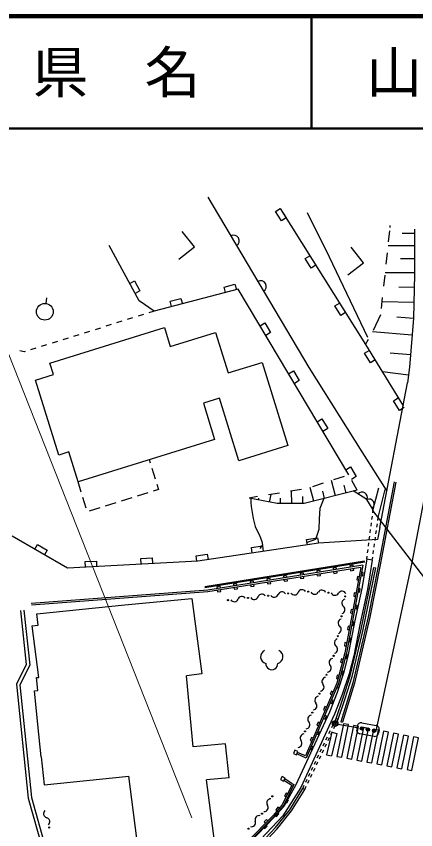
# Model space of a CAD drawing. Units: millimetres, scale not verified. Extents: x 40000 to 680000, y 20000 to 380000.
# Drawn here: x 306688 to 342304, y 307516 to 380000 of the extents above; entities that cross this region are included whole.
import ezdxf
from ezdxf.enums import TextEntityAlignment as Align

# ---------------------------------------------------------------- set-up
doc = ezdxf.new("R2010")
doc.units = ezdxf.units.MM
doc.header["$LTSCALE"] = 1000
for name, color, linetype, lineweight in [('M-BGD', 7, 'Continuous', 25), ('M-STR-HTXT', 7, 'Continuous', 13), ('M-STR-STRC', 7, 'Continuous', 25), ('M-TTL', 2, 'Continuous', 140), ('M-TTL-LINE', 7, 'Continuous', 50)]:
    doc.layers.add(name, color=color, linetype=linetype, lineweight=lineweight)
doc.layers.add('M-TTL-TXT', color=7, linetype='Continuous')
doc.styles.add('ＭＳ ゴシック', font='')
doc.styles.get('ＭＳ ゴシック').set_extended_font_data('MS Gothic')

msp = doc.modelspace()

# ---------------------------------------------------------------- hatches: boundary and pattern name
at = {"layer": 'M-STR-STRC'}
for points in [[(337360, 316535), (337361, 316520), (337363, 316506), (337367, 316492), (337373, 316478), (337379, 316465), (337387, 316453), (337396, 316441), (337406, 316431), (337417, 316421), (337429, 316413), (337442, 316406), (337456, 316400), (337469, 316395), (337484, 316392), (337498, 316390), (337513, 316390), (337528, 316391), (337542, 316394), (337556, 316398), (337570, 316403), (337583, 316410), (337595, 316418), (337607, 316427), (337617, 316437), (337627, 316448), (337635, 316460), (337642, 316473), (337648, 316486), (337653, 316500), (337656, 316514), (337657, 316529), (337658, 316544), (337657, 316558), (337654, 316573), (337650, 316587), (337645, 316600), (337638, 316613), (337630, 316626), (337621, 316637), (337611, 316648), (337600, 316657), (337588, 316666), (337575, 316673), (337562, 316679), (337548, 316683), (337533, 316686), (337519, 316688), (337504, 316688), (337490, 316687), (337475, 316685), (337461, 316681), (337447, 316675), (337434, 316669), (337422, 316661), (337411, 316652), (337400, 316642), (337391, 316630), (337382, 316618), (337375, 316606), (337369, 316592), (337365, 316578), (337362, 316564)], [(338042, 316590), (338028, 316589), (338013, 316586), (337999, 316582), (337985, 316577), (337972, 316570), (337960, 316562), (337949, 316553), (337938, 316543), (337928, 316532), (337920, 316520), (337913, 316507), (337907, 316494), (337903, 316480), (337899, 316466), (337898, 316451), (337897, 316437), (337899, 316422), (337901, 316408), (337905, 316393), (337910, 316380), (337917, 316367), (337925, 316354), (337934, 316343), (337944, 316332), (337955, 316323), (337967, 316315), (337980, 316307), (337993, 316302), (338007, 316297), (338022, 316294), (338036, 316292), (338051, 316292), (338065, 316293), (338080, 316296), (338094, 316300), (338108, 316305), (338121, 316312), (338133, 316319), (338144, 316328), (338155, 316339), (338165, 316350), (338173, 316362), (338180, 316375), (338186, 316388), (338190, 316402), (338194, 316416), (338195, 316431), (338196, 316445), (338194, 316460), (338192, 316474), (338188, 316488), (338183, 316502), (338176, 316515), (338168, 316527), (338159, 316539), (338149, 316549), (338138, 316559), (338126, 316567), (338113, 316574), (338100, 316580), (338086, 316585), (338071, 316588)], [(338580, 316492), (338565, 316491), (338551, 316488), (338537, 316484), (338523, 316479), (338510, 316472), (338498, 316464), (338486, 316455), (338476, 316445), (338466, 316434), (338458, 316422), (338451, 316409), (338445, 316396), (338441, 316382), (338437, 316367), (338436, 316353), (338435, 316338), (338437, 316324), (338439, 316309), (338443, 316295), (338448, 316282), (338455, 316268), (338463, 316256), (338472, 316245), (338482, 316234), (338493, 316225), (338505, 316216), (338518, 316209), (338531, 316203), (338545, 316199), (338560, 316196), (338574, 316194), (338589, 316194), (338603, 316195), (338618, 316197), (338632, 316201), (338646, 316207), (338659, 316213), (338671, 316221), (338682, 316230), (338693, 316240), (338702, 316251), (338711, 316263), (338718, 316276), (338724, 316290), (338728, 316304), (338731, 316318), (338733, 316332), (338734, 316347), (338732, 316362), (338730, 316376), (338726, 316390), (338720, 316404), (338714, 316417), (338706, 316429), (338697, 316441), (338687, 316451), (338676, 316461), (338664, 316469), (338651, 316476), (338637, 316482), (338624, 316487), (338609, 316490)]]:
    msp.add_hatch(color=256, dxfattribs=at).paths.add_polyline_path(points)

# ---------------------------------------------------------------- linework, layer by layer
at = {"layer": 'M-BGD'}
for p, q in [((323768, 363880), (332770, 348700)), ((329808, 362616), (330225, 362878)), ((330340, 361770), (329808, 362616)), ((330225, 362878), (337832, 350765)), ((330225, 362878), (330756, 362031)), ((332635, 362504), (334580, 358568)), ((330756, 362031), (330340, 361770)), ((340026, 361164), (340028, 361356)), ((342189, 361020), (342188, 356978)), ((322571, 359447), (321488, 360832)), ((339887, 359895), (339995, 360883)), ((342189, 360658), (341080, 360658)), ((317647, 354632), (314976, 359563)), ((342189, 359549), (339849, 359549)), ((321187, 358364), (322571, 359447)), ((337635, 358042), (336551, 359427)), ((339671, 357918), (339779, 358907)), ((332455, 358401), (332871, 358664)), ((332986, 357556), (332455, 358401)), ((332871, 358664), (333403, 357818)), ((334580, 358568), (338003, 351401)), ((342189, 358379), (340955, 358379)), ((333403, 357818), (332986, 357556)), ((336251, 356960), (337635, 358042)), ((339455, 355942), (339564, 356930)), ((342188, 357146), (339586, 357146)), ((342188, 356978), (342110, 353104)), ((316810, 356177), (317242, 356412)), ((317242, 356412), (317718, 355534)), ((325220, 355872), (326186, 356127)), ((326186, 356127), (326311, 355650)), ((317718, 355534), (317285, 355300)), ((326469, 355692), (318980, 353723)), ((325344, 355396), (325220, 355872)), ((336343, 339133), (326469, 355692)), ((342165, 355845), (340808, 355872)), ((309392, 354907), (309331, 354412)), ((318980, 353723), (317647, 354632)), ((320407, 354607), (321373, 354861)), ((320532, 354131), (320407, 354607)), ((321373, 354861), (321498, 354385)), ((335101, 354188), (335518, 354449)), ((335518, 354449), (336050, 353603)), ((339239, 353964), (339348, 354953)), ((342138, 354488), (339303, 354545)), ((318980, 353723), (318505, 353575)), ((335633, 353341), (335101, 354188)), ((317064, 353123), (316589, 352974)), ((318022, 353423), (317547, 353275)), ((336050, 353603), (335633, 353341)), ((338541, 352020), (339180, 353414)), ((342107, 353071), (340623, 353195)), ((342110, 353104), (341742, 348732)), ((315147, 352521), (314673, 352373)), ((316105, 352822), (315631, 352673)), ((328422, 352417), (328845, 352669)), ((328845, 352669), (329357, 351811)), ((309680, 349084), (319899, 352259)), ((309680, 349084), (319899, 352259)), ((312273, 351621), (311799, 351472)), ((313231, 351921), (312757, 351772)), ((314189, 352222), (313715, 352072)), ((319899, 352259), (320424, 350571)), ((319899, 352259), (320424, 350571)), ((320424, 350571), (324466, 351826)), ((320424, 350571), (324466, 351826)), ((324466, 351826), (325585, 348221)), ((324466, 351826), (325585, 348221)), ((329357, 351811), (328934, 351559)), ((341982, 351586), (338463, 351881)), ((310356, 351019), (309882, 350870)), ((311314, 351320), (310840, 351171)), ((337832, 350765), (338101, 351240)), ((307390, 350089), (307000, 350181)), ((307482, 350118), (307390, 350089)), ((308440, 350419), (307965, 350270)), ((309398, 350719), (308923, 350571)), ((337738, 349975), (338158, 350231)), ((337832, 350765), (341176, 345292)), ((338259, 349122), (337738, 349975)), ((338679, 349379), (338259, 349122)), ((341835, 349825), (340028, 349977)), ((309997, 348065), (309680, 349084)), ((309997, 348065), (309680, 349084)), ((325585, 348221), (328610, 349161)), ((325585, 348221), (328610, 349161)), ((328610, 349161), (330912, 341751)), ((328610, 349161), (330912, 341751)), ((332770, 348700), (337500, 341183)), ((341742, 348732), (341564, 347327)), ((308407, 347571), (309997, 348065)), ((308407, 347571), (309997, 348065)), ((330970, 348143), (331393, 348395)), ((331393, 348395), (331905, 347537)), ((341652, 348021), (339328, 348316)), ((310477, 340904), (308407, 347571)), ((310477, 340904), (308407, 347571)), ((331905, 347537), (331482, 347285)), ((339107, 334453), (341564, 347327)), ((324808, 345985), (323369, 345538)), ((324808, 345985), (323369, 345538)), ((326545, 340395), (324808, 345985)), ((326545, 340395), (324808, 345985)), ((340333, 345728), (340752, 345986)), ((323369, 345538), (324375, 342301)), ((323369, 345538), (324375, 342301)), ((340854, 344877), (340333, 345728)), ((341274, 345133), (340854, 344877)), ((333519, 343869), (333942, 344121)), ((333942, 344121), (334453, 343263)), ((334453, 343263), (334031, 343011)), ((324375, 342301), (312194, 338518)), ((324375, 342301), (312194, 338518)), ((330912, 341751), (326545, 340395)), ((330912, 341751), (326545, 340395)), ((311367, 341181), (310477, 340904)), ((311367, 341181), (310477, 340904)), ((312194, 338518), (311367, 341181)), ((312194, 338518), (311367, 341181)), ((337500, 341183), (339725, 337696)), ((318546, 340491), (318638, 340196)), ((318546, 340491), (318638, 340196)), ((318785, 339721), (319080, 338772)), ((318785, 339721), (319080, 338772)), ((336067, 339595), (336490, 339847)), ((336490, 339847), (337001, 338989)), ((312483, 337588), (312194, 338518)), ((312483, 337588), (312194, 338518)), ((335139, 337279), (334800, 338635)), ((335929, 339000), (334982, 338694)), ((337001, 338989), (336579, 338737)), ((337068, 337760), (336604, 338640)), ((340389, 338526), (338997, 331141)), ((319372, 337833), (318887, 337682)), ((319372, 337833), (318887, 337682)), ((319227, 338298), (319372, 337833)), ((319227, 338298), (319372, 337833)), ((332130, 337836), (331148, 337675)), ((333210, 336798), (332904, 338023)), ((334037, 338388), (333090, 338082)), ((336103, 337519), (335927, 338231)), ((338493, 335950), (339006, 337974)), ((338958, 335344), (339587, 337827)), ((340537, 338499), (339145, 331113)), ((312925, 336164), (312630, 337114)), ((312925, 336164), (312630, 337114)), ((316988, 337092), (316039, 336797)), ((316988, 337092), (316039, 336797)), ((318412, 337534), (317462, 337239)), ((318412, 337534), (317462, 337239)), ((328205, 337194), (327441, 337068)), ((329943, 336571), (327441, 337068)), ((328296, 336898), (328327, 337058)), ((330168, 337514), (329186, 337354)), ((329271, 336704), (329407, 337390)), ((331247, 336581), (331238, 337690)), ((332240, 336588), (332237, 337220)), ((337068, 337760), (332370, 336589)), ((334173, 337039), (334013, 337683)), ((337950, 336945), (336731, 337702)), ((315563, 336649), (314614, 336355)), ((315563, 336649), (314614, 336355)), ((327595, 337038), (327611, 336679)), ((327611, 336679), (327641, 336319)), ((332370, 336589), (329943, 336571)), ((330252, 336574), (330248, 337051)), ((334100, 337020), (333755, 336148)), ((338509, 336014), (337950, 336945)), ((343037, 336898), (341967, 331335)), ((314140, 336207), (313190, 335912)), ((314140, 336207), (313190, 335912)), ((327641, 336319), (327683, 335958)), ((327683, 335958), (327740, 335600)), ((333755, 336148), (333681, 335216)), ((338475, 335755), (338509, 336014)), ((345119, 327318), (338493, 335950)), ((327740, 335600), (327809, 335245)), ((327809, 335245), (327890, 334896)), ((327890, 334896), (328001, 334550)), ((333681, 335216), (333657, 334274)), ((338398, 335160), (338436, 335458)), ((338922, 335080), (338958, 335344)), ((328001, 334550), (328146, 334208)), ((328146, 334208), (328305, 333872)), ((333657, 334274), (333381, 333379)), ((338242, 333971), (338281, 334268)), ((338320, 334566), (338359, 334863)), ((338756, 333892), (338797, 334189)), ((338839, 334486), (338880, 334783)), ((339107, 334453), (338904, 333387)), ((311249, 330828), (306310, 333670)), ((328305, 333872), (328455, 333537)), ((328455, 333537), (328577, 333207)), ((332572, 333384), (333560, 333530)), ((333560, 333530), (333632, 333043)), ((338164, 333376), (338203, 333673)), ((338673, 333298), (338715, 333595)), ((308334, 332507), (308579, 332932)), ((308579, 332932), (309445, 332434)), ((333632, 333043), (322868, 331458)), ((327649, 332659), (328637, 332805)), ((328633, 332876), (328404, 332562)), ((328577, 333207), (328633, 332876)), ((328637, 332805), (328709, 332318)), ((333381, 333379), (332528, 333068)), ((332643, 332898), (332572, 333384)), ((333632, 333043), (332643, 332898)), ((338904, 333387), (333632, 333043)), ((338086, 332781), (338125, 333078)), ((338590, 332703), (338632, 333000)), ((309445, 332434), (309199, 332008)), ((322726, 331935), (323714, 332079)), ((323714, 332079), (323786, 331592)), ((327720, 332172), (327649, 332659)), ((338009, 332186), (338048, 332483)), ((338507, 332109), (338549, 332406)), ((322868, 331458), (311249, 330828)), ((312833, 331407), (313830, 331461)), ((312859, 330915), (312833, 331407)), ((313830, 331461), (313857, 330970)), ((317801, 331676), (318799, 331731)), ((317828, 331185), (317801, 331676)), ((318799, 331731), (318825, 331239)), ((322797, 331447), (322726, 331935)), ((323497, 329197), (337736, 331475)), ((323513, 329098), (337752, 331376)), ((337936, 331629), (337504, 329004)), ((337936, 331629), (337970, 331888)), ((338429, 331548), (337936, 331629)), ((338429, 331548), (337995, 328910)), ((338429, 331548), (338466, 331812)), ((341967, 331335), (338788, 316449)), ((337595, 331078), (323755, 328872)), ((337408, 330896), (323773, 328723)), ((333770, 330620), (333473, 330573)), ((333473, 330573), (333497, 330425)), ((333793, 330472), (333770, 330620)), ((335251, 330856), (334955, 330809)), ((334955, 330809), (334978, 330661)), ((335275, 330708), (335251, 330856)), ((335301, 330408), (335278, 330556)), ((337408, 330896), (335976, 323276)), ((337595, 331078), (336122, 323244)), ((336732, 331092), (336436, 331045)), ((336436, 331045), (336460, 330897)), ((336463, 330745), (336486, 330597)), ((336486, 330597), (336783, 330644)), ((336756, 330944), (336732, 331092)), ((336783, 330644), (336759, 330793)), ((337405, 325247), (338553, 330892)), ((337600, 325204), (338749, 330853)), ((338997, 331141), (338075, 326489)), ((339145, 331113), (338221, 326458)), ((338553, 330892), (338749, 330853)), ((329326, 329912), (329029, 329865)), ((329029, 329865), (329053, 329717)), ((329349, 329764), (329326, 329912)), ((330807, 330148), (330511, 330101)), ((330511, 330101), (330534, 329953)), ((330831, 330000), (330807, 330148)), ((330857, 329700), (330834, 329848)), ((332288, 330384), (331992, 330337)), ((331992, 330337), (332016, 330189)), ((332019, 330037), (332042, 329889)), ((332042, 329889), (332339, 329936)), ((332312, 330236), (332288, 330384)), ((332339, 329936), (332315, 330084)), ((333500, 330273), (333524, 330125)), ((333524, 330125), (333820, 330172)), ((333820, 330172), (333796, 330320)), ((334982, 330509), (335005, 330361)), ((335005, 330361), (335301, 330408)), ((337104, 330088), (337049, 329794)), ((337251, 330061), (337104, 330088)), ((337426, 330175), (337573, 330148)), ((337628, 330443), (337481, 330470)), ((337573, 330148), (337628, 330443)), ((324882, 329204), (324585, 329157)), ((324585, 329157), (324609, 329008)), ((324905, 329056), (324882, 329204)), ((326363, 329440), (326067, 329393)), ((326067, 329393), (326090, 329244)), ((326094, 329093), (326117, 328945)), ((326387, 329292), (326363, 329440)), ((326414, 328992), (326390, 329140)), ((327844, 329676), (327548, 329629)), ((327548, 329629), (327572, 329480)), ((327575, 329329), (327599, 329181)), ((327599, 329181), (327895, 329228)), ((327868, 329528), (327844, 329676)), ((327895, 329228), (327871, 329376)), ((329056, 329565), (329080, 329417)), ((329080, 329417), (329376, 329464)), ((329376, 329464), (329353, 329612)), ((330538, 329801), (330561, 329653)), ((330561, 329653), (330857, 329700)), ((337049, 329794), (337196, 329766)), ((323755, 328872), (308027, 327685)), ((323773, 328723), (308038, 327535)), ((324612, 328857), (324636, 328709)), ((324636, 328709), (324932, 328756)), ((324932, 328756), (324909, 328904)), ((326117, 328945), (326414, 328992)), ((336827, 328614), (336771, 328319)), ((336974, 328586), (336827, 328614)), ((337504, 329004), (336859, 326014)), ((337148, 328701), (337296, 328674)), ((337351, 328968), (337204, 328996)), ((337296, 328674), (337351, 328968)), ((337995, 328910), (337349, 325913)), ((316364, 327553), (322334, 328132)), ((322334, 328132), (323219, 321415)), ((336771, 328319), (336919, 328292)), ((307067, 327042), (307579, 322238)), ((307366, 327074), (307887, 322182)), ((308524, 326759), (316364, 327553)), ((336550, 327140), (336494, 326845)), ((336697, 327112), (336550, 327140)), ((336871, 327227), (337019, 327199)), ((337074, 327494), (336927, 327522)), ((337019, 327199), (337074, 327494)), ((308656, 325747), (308524, 326759)), ((336494, 326845), (336642, 326817)), ((338075, 326489), (336710, 320620)), ((338221, 326458), (336854, 320581)), ((308110, 325679), (308656, 325747)), ((308687, 321091), (308110, 325679)), ((336272, 325666), (336217, 325371)), ((336420, 325638), (336272, 325666)), ((336859, 326014), (336284, 323120)), ((336594, 325753), (336741, 325725)), ((336797, 326020), (336649, 326048)), ((336741, 325725), (336797, 326020)), ((337349, 325913), (336772, 323012)), ((336217, 325371), (336364, 325343)), ((336445, 321235), (337405, 325247)), ((336638, 321182), (337600, 325204)), ((335995, 324192), (335940, 323897)), ((336143, 324164), (335995, 324192)), ((336317, 324279), (336464, 324251)), ((336520, 324546), (336372, 324574)), ((336464, 324251), (336520, 324546)), ((335940, 323897), (336087, 323869)), ((335976, 323276), (335279, 320585)), ((336122, 323244), (335421, 320536)), ((335681, 322736), (335606, 322446)), ((335826, 322699), (335681, 322736)), ((336284, 323120), (335897, 321544)), ((336010, 322811), (336155, 322774)), ((336231, 323064), (336085, 323102)), ((336155, 322774), (336231, 323064)), ((336772, 323012), (336377, 321404)), ((307579, 322238), (306700, 320492)), ((307887, 322182), (307007, 320436)), ((335606, 322446), (335751, 322408)), ((323219, 321415), (321866, 321237)), ((322475, 314913), (321866, 321237)), ((335305, 321284), (335229, 320994)), ((335897, 321544), (335285, 319737)), ((335450, 321247), (335305, 321284)), ((335634, 321359), (335779, 321322)), ((335854, 321612), (335709, 321650)), ((336377, 321404), (335755, 319566)), ((335779, 321322), (335854, 321612)), ((335829, 319263), (336445, 321235)), ((336019, 319201), (336638, 321182)), ((306700, 320492), (307755, 310330)), ((307007, 320436), (308050, 310386)), ((308488, 321070), (308687, 321091)), ((308606, 319926), (308488, 321070)), ((335279, 320585), (332467, 314103)), ((335421, 320536), (332545, 313906)), ((335229, 320994), (335375, 320956)), ((335528, 320406), (335390, 320466)), ((335408, 320131), (335528, 320406)), ((336710, 320620), (335633, 317132)), ((336854, 320581), (335777, 317087)), ((308308, 319896), (308606, 319926)), ((308619, 316889), (308308, 319896)), ((335285, 319737), (334614, 317997)), ((334803, 319865), (334683, 319590)), ((334940, 319805), (334803, 319865)), ((335271, 320191), (335408, 320131)), ((334683, 319590), (334821, 319530)), ((334931, 319030), (334793, 319090)), ((334812, 318755), (334931, 319030)), ((335755, 319566), (335074, 317802)), ((335205, 317432), (335829, 319263)), ((335395, 317368), (336019, 319201)), ((334206, 318489), (334086, 318214)), ((334086, 318214), (334224, 318154)), ((334343, 318429), (334206, 318489)), ((334674, 318814), (334812, 318755)), ((334614, 317997), (331619, 311515)), ((335074, 317802), (332058, 311274)), ((334334, 317654), (334197, 317713)), ((334215, 317379), (334334, 317654)), ((308916, 314011), (308619, 316889)), ((333609, 317113), (333490, 316838)), ((333490, 316838), (333627, 316778)), ((333747, 317053), (333609, 317113)), ((334077, 317438), (334215, 317379)), ((334819, 316620), (334947, 316891)), ((334998, 316535), (335127, 316806)), ((335076, 317162), (335205, 317432)), ((335205, 317432), (335395, 317368)), ((335256, 317077), (335395, 317368)), ((335861, 316965), (335274, 314054)), ((335633, 317132), (335777, 317087)), ((335716, 313970), (336303, 316881)), ((336303, 316881), (335861, 316965)), ((336754, 316796), (336167, 313885)), ((337196, 316712), (336754, 316796)), ((333480, 316062), (333618, 316002)), ((333737, 316278), (333600, 316337)), ((333618, 316002), (333737, 316278)), ((334832, 316195), (334343, 314198)), ((334561, 316078), (334690, 316349)), ((334741, 315994), (334870, 316264)), ((335269, 316088), (334780, 314090)), ((334832, 316195), (335269, 316088)), ((336610, 313801), (337196, 316712)), ((337647, 316626), (337060, 313715)), ((337503, 313632), (338089, 316543)), ((338089, 316543), (337647, 316626)), ((338540, 316457), (337954, 313546)), ((338396, 313462), (338982, 316373)), ((338982, 316373), (338540, 316457)), ((339433, 316288), (338847, 313377)), ((339289, 313293), (339875, 316204)), ((339875, 316204), (339433, 316288)), ((340326, 316119), (339740, 313208)), ((340182, 313124), (340768, 316035)), ((340768, 316035), (340326, 316119)), ((333012, 315737), (332893, 315461)), ((332893, 315461), (333030, 315402)), ((333150, 315677), (333012, 315737)), ((334303, 315536), (334432, 315807)), ((334483, 315452), (334612, 315723)), ((341219, 315949), (340633, 313039)), ((341075, 312955), (341661, 315866)), ((341661, 315866), (341219, 315949)), ((342112, 315780), (341526, 312869)), ((341968, 312786), (342554, 315696)), ((342554, 315696), (342112, 315780)), ((325351, 315184), (322475, 314913)), ((325657, 312150), (325351, 315184)), ((332883, 314686), (333021, 314626)), ((333140, 314902), (333003, 314961)), ((333021, 314626), (333140, 314902)), ((333787, 314453), (333916, 314724)), ((333967, 314368), (334096, 314639)), ((334045, 314994), (334174, 315265)), ((334225, 314910), (334354, 315181)), ((308916, 314011), (309173, 311524)), ((331703, 314270), (331762, 314408)), ((332545, 313906), (331703, 314270)), ((332467, 314103), (331762, 314408)), ((333529, 313911), (333658, 314182)), ((333709, 313826), (333838, 314097)), ((334343, 314198), (334780, 314090)), ((335274, 314054), (335716, 313970)), ((336167, 313885), (336610, 313801)), ((333272, 313369), (333401, 313640)), ((333452, 313285), (333580, 313555)), ((337060, 313715), (337503, 313632)), ((337954, 313546), (338396, 313462)), ((338847, 313377), (339289, 313293)), ((339740, 313208), (340182, 313124)), ((332756, 312286), (332885, 312556)), ((332936, 312201), (333065, 312472)), ((333014, 312827), (333143, 313098)), ((333194, 312743), (333323, 313014)), ((340633, 313039), (341075, 312955)), ((341526, 312869), (341968, 312786)), ((309173, 311524), (316714, 312303)), ((317747, 304468), (316714, 312303)), ((325657, 312150), (323655, 311948)), ((324523, 305361), (323655, 311948)), ((330620, 312040), (330541, 311912)), ((331181, 311521), (330541, 311912)), ((331260, 311649), (330620, 312040)), ((332498, 311744), (332627, 312015)), ((332678, 311659), (332807, 311930)), ((331249, 311480), (330382, 309722)), ((332058, 311274), (330452, 308762)), ((331444, 311536), (330508, 309639)), ((331619, 311515), (330536, 309595)), ((331077, 309303), (332240, 311202)), ((331181, 311521), (331249, 311480)), ((331241, 309188), (332411, 311097)), ((331260, 311649), (331444, 311536)), ((332240, 311202), (332369, 311473)), ((332240, 311202), (332411, 311097)), ((332411, 311097), (332549, 311388)), ((307755, 310330), (310731, 299706)), ((308050, 310386), (310977, 299940)), ((330738, 310784), (330606, 310515)), ((330606, 310515), (330740, 310448)), ((330873, 310717), (330738, 310784)), ((330946, 310187), (330811, 310254)), ((330382, 309722), (329582, 308797)), ((330508, 309639), (329692, 308695)), ((330013, 309525), (329817, 309298)), ((330127, 309427), (330013, 309525)), ((330679, 309985), (330813, 309918)), ((330813, 309918), (330946, 310187)), ((329582, 308797), (327270, 306449)), ((329779, 308796), (329893, 308698)), ((329804, 307725), (331077, 309303)), ((329817, 309298), (329930, 309200)), ((329893, 308698), (330089, 308925)), ((329955, 307593), (331241, 309188)), ((330089, 308925), (329976, 309023)), ((329692, 308695), (327373, 306339)), ((330452, 308762), (328022, 306158)), ((329007, 308427), (328797, 308213)), ((328797, 308213), (328903, 308108)), ((329114, 308321), (329007, 308427)), ((327912, 305725), (329804, 307725)), ((328050, 305579), (329955, 307593)), ((328733, 307721), (328840, 307616)), ((328840, 307616), (329051, 307830)), ((329051, 307830), (328944, 307935))]:
    msp.add_line(p, q, dxfattribs=at)
for points in [[(331673, 314202), (331792, 314477), (331517, 314596), (331398, 314321)], [(330502, 311848), (330659, 312104), (330403, 312260), (330246, 312004)]]:
    msp.add_lwpolyline(points, close=True, dxfattribs=at)
msp.add_lwpolyline([(330536, 309595), (329719, 308667), (327416, 306297)], dxfattribs=at)
for centre, radius in [((309234, 353672), 746), ((329143, 328371), 50), ((330931, 328571), 50), ((332722, 328730), 50), ((334519, 328634), 50), ((336021, 328305), 50), ((325565, 327972), 50), ((327354, 328172), 50), ((335690, 326536), 50), ((335359, 324767), 50), ((334985, 323009), 50), ((334351, 321325), 50), ((333716, 319640), 50), ((333082, 317956), 50), ((335120, 316976), 250), ((335120, 316976), 249), ((335120, 316976), 150), ((335120, 316976), 50), ((332436, 316276), 50), ((329516, 310490), 50), ((328603, 308946), 50), ((309615, 307716), 50), ((327398, 307608), 50)]:
    msp.add_circle(centre, radius, dxfattribs=at)
for centre, radius, start, end in [((326072, 359994), 497, 300.66589, 120.66589), ((328481, 355932), 497, 300.66589, 120.66589), ((337519, 337137), 471, 336.06021, 140.25738), ((338134, 336512), 471, 308.90929, 113.10647), ((328589, 328145), 364, 33.15203, 159.58204), ((329696, 328598), 364, 213.15203, 339.58204), ((330378, 328344), 364, 33.15203, 159.58204), ((331485, 328798), 364, 213.15203, 339.58204), ((332167, 328544), 364, 33.15203, 159.58204), ((333304, 328863), 364, 203.73003, 330.16004), ((333936, 328501), 364, 23.73003, 150.16004), ((335102, 328767), 364, 203.73003, 330.16004), ((335734, 328405), 364, 23.73003, 150.16004), ((326118, 328199), 364, 213.15203, 339.58204), ((326800, 327945), 364, 33.15203, 159.58204), ((327907, 328399), 364, 213.15203, 339.58204), ((336076, 327710), 364, 106.18577, 232.61578), ((335634, 327131), 364, 286.18577, 52.61578), ((335745, 325941), 364, 106.18577, 232.61578), ((335303, 325362), 364, 286.18577, 52.61578), ((335414, 324171), 364, 106.18577, 232.61578), ((329068, 322926), 599, 113.44836, 257.2818), ((329871, 322926), 599, 282.7182, 66.55164), ((334972, 323593), 364, 286.18577, 52.61578), ((334936, 322413), 364, 96.14489, 222.5749), ((329470, 322310), 534, 176.52859, 3.47141), ((334400, 321921), 364, 276.14489, 42.5749), ((333766, 320236), 364, 276.14489, 42.5749), ((334302, 320729), 364, 96.14489, 222.5749), ((333667, 319044), 364, 96.14489, 222.5749), ((333131, 318552), 364, 276.14489, 42.5749), ((333033, 317360), 364, 96.14489, 222.5749), ((332497, 316867), 364, 276.14489, 42.5749), ((332356, 315684), 364, 93.19796, 219.62797), ((331795, 315219), 364, 273.19796, 39.62797), ((329383, 309907), 364, 87.99942, 214.42943), ((328782, 309496), 364, 267.99942, 34.42943), ((309483, 308945), 364, 130.53807, 256.96808), ((309319, 308236), 364, 310.53807, 76.96808), ((327661, 308145), 364, 254.79758, 21.22759), ((328340, 308409), 364, 74.79758, 201.22759)]:
    msp.add_arc(centre, radius, start, end, dxfattribs=at)
at = {"layer": 'M-STR-HTXT'}
msp.add_line((322332, 308580), (302148, 359639), dxfattribs=at)
at = {"layer": 'M-STR-STRC'}
for p, q in [((335364, 316931), (337068, 316620)), ((337095, 316766), (337042, 316473)), ((337500, 317046), (338772, 316814)), ((338593, 315836), (337321, 316068)), ((339051, 316409), (338998, 316115))]:
    msp.add_line(p, q, dxfattribs=at)
for centre in [(337509, 316539), (338047, 316441), (338584, 316343)]:
    msp.add_circle(centre, 149, dxfattribs=at)
for centre, start, end in [((337438, 316704), 79.64274, 169.64273), ((338709, 316471), 349.64273, 79.64274), ((337384, 316410), 169.64273, 259.64274), ((338655, 316178), 259.64268, 349.64267)]:
    msp.add_arc(centre, 348, start, end, dxfattribs=at)
at = {"layer": 'M-TTL'}
msp.add_line((680000, 380000), (40000, 380000), dxfattribs=at)
at = {"layer": 'M-TTL-LINE'}
for p, q in [((333000, 380000), (333000, 370000)), ((40000, 370000), (680000, 370000))]:
    msp.add_line(p, q, dxfattribs=at)

# ---------------------------------------------------------------- texts
at = {"layer": 'M-TTL-TXT', "style": 'ＭＳ ゴシック'}
for s, p in [('県\u3000名', (315625, 375000)), ('山\u3000口\u3000県', (350375, 375000))]:
    msp.add_text(s, height=3666, dxfattribs=at).set_placement(p, align=Align.MIDDLE_CENTER)

doc.saveas('drawing.dxf')
